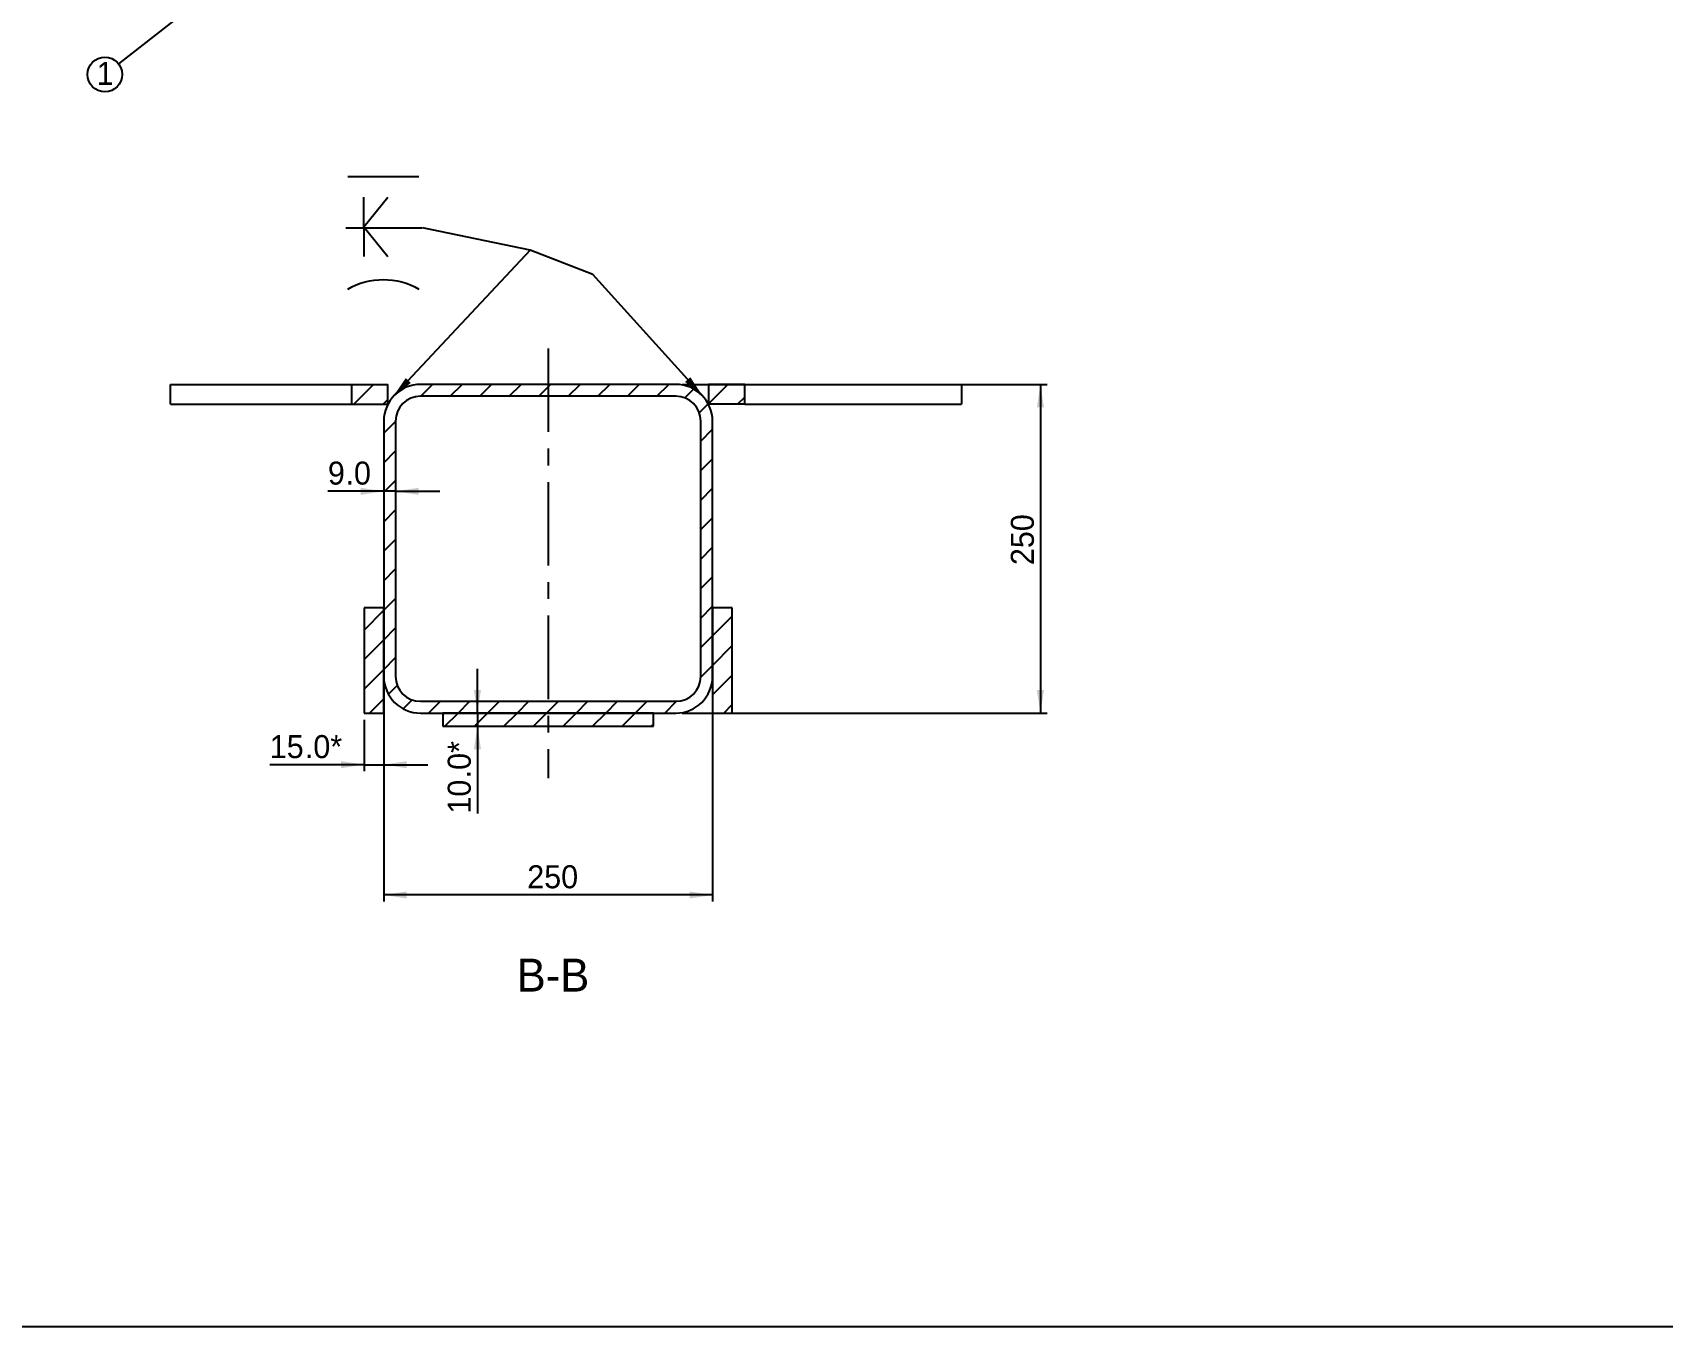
# Model space of a CAD drawing. Header units: millimetres. Extents: x 8 to 4195, y 25 to 2945.
# Drawn here: x 1717 to 2956, y 25 to 1009 of the extents above; entities that cross this region are included whole.
import ezdxf

# ---------------------------------------------------------------- set-up
doc = ezdxf.new("R2010")
doc.units = ezdxf.units.MM
doc.header["$LTSCALE"] = 5
doc.linetypes.add('CENTERX2', pattern=[20.32, 12.7, -2.54, 2.54, -2.54])
doc.layers.add('AM_0', color=7, linetype='Continuous', lineweight=25)
for name, color, linetype in [('AM_5', 3, 'Continuous'), ('AM_6', 2, 'Continuous'), ('AM_7', 4, 'CENTERX2'), ('AM_8', 1, 'Continuous')]:
    doc.layers.add(name, color=color, linetype=linetype)
doc.styles.add('SLDTEXTSTYLE0', font='ARIAL.TTF', dxfattribs={"width": 0.948})
doc.styles.get("Standard").update_dxf_attribs({"font": 'ARIAL.TTF'})
doc.dimstyles.new('SLDDIMSTYLE0', dxfattribs={"dimtxt": 17.5, "dimasz": 17.5, "dimexe": 0, "dimexo": 0.0625, "dimgap": 4.375, "dimtad": 1, "dimdec": 1, "dimrnd": 1e-09, "dimzin": 12, "dimdsep": 46, "dimtxsty": 'SLDTEXTSTYLE0', "dimsah": 1, "dimcen": 0.09, "dimadec": 0, "dimazin": 3, "dimtfac": 1, "dimtdec": 1, "dimtmove": 0, "dimatfit": 0, "dimfxl": 1, "dimfrac": 2, "dimtolj": 1, "dimtzin": 12, "dimarcsym": 0})
doc.dimstyles.new('SLDDIMSTYLE1', dxfattribs={"dimtxt": 17.5, "dimasz": 17.5, "dimexe": 0, "dimexo": 0.0625, "dimgap": 4.375, "dimtad": 1, "dimdec": 1, "dimrnd": 1e-09, "dimzin": 12, "dimdsep": 46, "dimtxsty": 'SLDTEXTSTYLE0', "dimsah": 1, "dimcen": 0.09, "dimadec": 0, "dimazin": 3, "dimtfac": 1, "dimtdec": 1, "dimtofl": 0, "dimtmove": 0, "dimatfit": 3, "dimfxl": 1, "dimfrac": 2, "dimtolj": 1, "dimtzin": 12, "dimarcsym": 0})
doc.dimstyles.new('SLDDIMSTYLE3', dxfattribs={"dimtxt": 0.18, "dimasz": 5.384615, "dimexe": 0, "dimexo": 0.0625, "dimgap": 0, "dimtad": 0, "dimtih": 1, "dimtoh": 1, "dimdec": 0, "dimrnd": 1e-09, "dimzin": 0, "dimdsep": 46, "dimtxsty": 'STANDARD', "dimblk1": 'DOT', "dimblk2": 'DOT', "dimsah": 1, "dimcen": 0.09, "dimadec": 0, "dimazin": 0, "dimtfac": 5.384615, "dimtdec": 0, "dimtofl": 0, "dimtmove": 0, "dimatfit": 3, "dimldrblk": 'DOT', "dimfxl": 1, "dimfrac": 2, "dimtolj": 1, "dimtzin": 0, "dimarcsym": 0})

# ---------------------------------------------------------------- blocks, each defined once
blk = doc.blocks.new('SW_NOTE_0_6')
at = {"layer": 'AM_6', "color": 0}
blk.add_circle((-10.4, -8.1), 13.2, dxfattribs=at)
at = {"layer": 'AM_6', "color": 0, "insert": (-10.3, 1.4), "char_height": 17.5, "attachment_point": 2, "style": 'SLDTEXTSTYLE0'}
blk.add_mtext('1', dxfattribs=at)
blk = doc.blocks.new('_Dot')
at = {"color": 0, "linetype": 'ByBlock', "lineweight": -2}
blk.add_line((-0.5, 0), (-1, 0), dxfattribs=at)
at = {"color": 0, "linetype": 'ByBlock', "const_width": 0.5}
blk.add_lwpolyline([(-0.25, 0, 1), (0.25, 0, 1)], format="xyb", close=True, dxfattribs=at)
blk = doc.blocks.new('_D_29')
at = {"layer": 'AM_5'}
for p, q in [((2210.9, 741.3), (2488.2, 741.3)), ((2483.2, 741.3), (2483.2, 491.3)), ((2210.9, 491.3), (2488.2, 491.3))]:
    blk.add_line(p, q, dxfattribs=at)
for points in [[(2483.2, 741.3), (2480.5, 723.8), (2485.9, 723.8)], [(2483.2, 491.3), (2485.9, 508.8), (2480.5, 508.8)]]:
    blk.add_solid(points, dxfattribs=at)
at = {"layer": 'AM_5', "insert": (2460.7, 603.9), "char_height": 17.5, "attachment_point": 1, "rotation": 90, "style": 'SLDTEXTSTYLE0'}
blk.add_mtext('250', dxfattribs=at)
blk = doc.blocks.new('_D_30')
at = {"layer": 'AM_5'}
for p, q in [((1983.9, 514.3), (1983.9, 348)), ((2233.9, 514.3), (2233.9, 348)), ((2233.9, 353), (1983.9, 353))]:
    blk.add_line(p, q, dxfattribs=at)
for points in [[(1983.9, 353), (2001.4, 350.3), (2001.4, 355.7)], [(2233.9, 353), (2216.4, 355.7), (2216.4, 350.3)]]:
    blk.add_solid(points, dxfattribs=at)
at = {"layer": 'AM_5', "insert": (2093, 375.6), "char_height": 17.5, "attachment_point": 1, "style": 'SLDTEXTSTYLE0'}
blk.add_mtext('250', dxfattribs=at)
blk = doc.blocks.new('_D_31')
at = {"layer": 'AM_5'}
for p, q in [((1983.9, 660), (1941.4, 660)), ((1992.9, 660), (1983.9, 660)), ((1992.9, 660), (2026.5, 660))]:
    blk.add_line(p, q, dxfattribs=at)
for points in [[(1983.9, 660), (1966.4, 662.7), (1966.4, 657.3)], [(1992.9, 660), (2010.4, 657.3), (2010.4, 662.7)]]:
    blk.add_solid(points, dxfattribs=at)
at = {"layer": 'AM_5', "char_height": 17.5, "attachment_point": 1, "style": 'SLDTEXTSTYLE0'}
for s, insert in [('9', (1941.4, 682.6)), ('.0', (1954.8, 682.6))]:
    blk.add_mtext(s, dxfattribs=dict(at, insert=insert))
blk = doc.blocks.new('_D_32')
at = {"layer": 'AM_5'}
for p, q in [((2055.1, 491.3), (2055.1, 524.9)), ((2055.1, 491.3), (2055.1, 481.3)), ((2055.1, 481.3), (2055.1, 414.9))]:
    blk.add_line(p, q, dxfattribs=at)
for points in [[(2055.1, 491.3), (2057.8, 508.8), (2052.4, 508.8)], [(2055.1, 481.3), (2052.4, 463.8), (2057.8, 463.8)]]:
    blk.add_solid(points, dxfattribs=at)
at = {"layer": 'AM_5', "char_height": 17.5, "attachment_point": 1, "rotation": 90, "style": 'SLDTEXTSTYLE0'}
for s, insert in [('.0*', (2032.5, 441.7)), ('10', (2032.5, 414.9))]:
    blk.add_mtext(s, dxfattribs=dict(at, insert=insert))
blk = doc.blocks.new('_D_33')
at = {"layer": 'AM_5'}
for p, q in [((1968.9, 486.3), (1968.9, 447.1)), ((1983.9, 486.3), (1983.9, 447.1)), ((1968.9, 452.1), (1897.2, 452.1)), ((1968.9, 452.1), (1983.9, 452.1)), ((1983.9, 452.1), (2017.5, 452.1))]:
    blk.add_line(p, q, dxfattribs=at)
for points in [[(1968.9, 452.1), (1951.4, 454.8), (1951.4, 449.4)], [(1983.9, 452.1), (2001.4, 449.4), (2001.4, 454.8)]]:
    blk.add_solid(points, dxfattribs=at)
at = {"layer": 'AM_5', "char_height": 17.5, "attachment_point": 1, "style": 'SLDTEXTSTYLE0'}
for s, insert in [('15', (1897.2, 474.6)), ('.0*', (1923.9, 474.6))]:
    blk.add_mtext(s, dxfattribs=dict(at, insert=insert))
blk = doc.blocks.new('SW_SYMBOL_JWELD_BUSB')
at = {"layer": 'AM_5', "color": 0}
for q in [(1000, 5000), (5000, 5000)]:
    blk.add_line((1000, 0), q, dxfattribs=at)
blk = doc.blocks.new('SW_SYMBOL_WLDSA_FLT')
at = {"layer": 'AM_5', "color": 0}
blk.add_line((0, 0), (12000, 0), dxfattribs=at)
blk = doc.blocks.new('SW_SYMBOL_WLDSA_CNC')
at = {"layer": 'AM_5', "color": 0}
blk.add_arc((6000, 12000), 12000, 240, 300, dxfattribs=at)
blk = doc.blocks.new('SW_WELDSYMBOL_8')
at = {"layer": 'AM_5', "color": 0}
blk.add_line((48.6, -3.3), (-9.2, -3.3), dxfattribs=at)
at = {"layer": 'AM_5', "color": 0, "xscale": 0.0045117371, "yscale": 0.0045117371, "zscale": 0.0045117371}
for name, p in [('SW_SYMBOL_WLDSA_FLT', (-7.8, 36)), ('SW_SYMBOL_JWELD_BUSB', (0, -2.3))]:
    blk.add_blockref(name, p, dxfattribs=at)
at = {"layer": 'AM_5', "color": 0, "extrusion": (0, 0, -1), "xscale": 0.0045117371, "yscale": 0.0045117371, "zscale": 0.0045117371, "rotation": 180}
for name, p in [('SW_SYMBOL_JWELD_BUSB', (0, -2.3)), ('SW_SYMBOL_WLDSA_CNC', (7.8, -42.5))]:
    blk.add_blockref(name, p, dxfattribs=at)

msp = doc.modelspace()

# ---------------------------------------------------------------- hatches: boundary and pattern name
at = {"layer": 'AM_8'}
h = msp.add_hatch(dxfattribs=at)
h.set_pattern_fill('ANSI31', color=256, scale=5, style=0)
h.paths.add_polyline_path([(1987.091946, 741.278601), (1959.467852, 741.278601), (1959.467852, 726.278601), (1987.091946, 726.278601)], flags=0)
h = msp.add_hatch(dxfattribs=at)
h.set_pattern_fill('ANSI31', color=256, scale=5, style=0)
edge = h.paths.add_edge_path(flags=0)
edge.add_line((2233.891139, 519.278601), (2233.891139, 713.278601))
edge.add_arc((2205.891139, 713.278601), 28, 0, 90)
edge.add_line((2205.891139, 741.278601), (2011.891139, 741.278601))
edge.add_arc((2011.891139, 713.278601), 28, 90, 180)
edge.add_line((1983.891139, 713.278601), (1983.891139, 519.278601))
edge.add_arc((2011.891139, 519.278601), 28, 180, 270)
edge.add_line((2011.891139, 491.278601), (2205.891139, 491.278601))
edge.add_arc((2205.891139, 519.278601), 28, 270, 360)
edge = h.paths.add_edge_path(flags=0)
edge.add_arc((2205.891139, 713.278601), 19, 0, 90, ccw=False)
edge.add_line((2224.891139, 713.278601), (2224.891139, 519.278601))
edge.add_arc((2205.891139, 519.278601), 19, 270, 360, ccw=False)
edge.add_line((2205.891139, 500.278601), (2011.891139, 500.278601))
edge.add_arc((2011.891139, 519.278601), 19, 180, 270, ccw=False)
edge.add_line((1992.891139, 519.278601), (1992.891139, 713.278601))
edge.add_arc((2011.891139, 713.278601), 19, 90, 180, ccw=False)
edge.add_line((2011.891139, 732.278601), (2205.891139, 732.278601))
h = msp.add_hatch(dxfattribs=at)
h.set_pattern_fill('ANSI31', color=256, scale=5, style=0)
h.paths.add_polyline_path([(2258.314426, 726.278601), (2258.314426, 741.278601), (2230.690333, 741.278601), (2230.690333, 726.278601)], flags=0)
h = msp.add_hatch(dxfattribs=at)
h.set_pattern_fill('ANSI31', color=256, scale=5, style=0)
h.paths.add_polyline_path([(1968.891139, 491.278601), (1983.891139, 491.278601), (1983.891139, 571.278601), (1968.891139, 571.278601)], flags=0)
h = msp.add_hatch(dxfattribs=at)
h.set_pattern_fill('ANSI31', color=256, scale=5, style=0)
h.paths.add_polyline_path([(2233.891139, 491.278601), (2248.891139, 491.278601), (2248.891139, 571.278601), (2233.891139, 571.278601)], flags=0)
h = msp.add_hatch(dxfattribs=at)
h.set_pattern_fill('ANSI31', color=256, scale=5, style=0)
h.paths.add_polyline_path([(2028.891139, 481.278601), (2188.891139, 481.278601), (2188.891139, 491.278601), (2028.891139, 491.278601)], flags=0)

# ---------------------------------------------------------------- linework, layer by layer
at = {"layer": 'AM_0'}
for p, q in [((1821.825903, 726.278601), (1821.825903, 741.278601)), ((1821.825903, 741.278601), (1959.467852, 741.278601)), ((1959.467852, 741.278601), (1959.467852, 726.278601)), ((1959.467852, 741.278601), (1987.091946, 741.278601)), ((1987.091946, 726.278601), (1987.091946, 741.278601)), ((2205.891139, 741.278601), (2011.891139, 741.278601)), ((2205.891139, 732.278601), (2011.891139, 732.278601)), ((2230.690333, 741.278601), (2230.690333, 726.278601)), ((2258.314426, 741.278601), (2230.690333, 741.278601)), ((2258.314426, 726.278601), (2258.314426, 741.278601)), ((2258.314426, 741.278601), (2423.220171, 741.278601)), ((2423.220171, 741.278601), (2423.220171, 726.278601)), ((1821.825903, 726.278601), (1959.467852, 726.278601)), ((1959.467852, 726.278601), (1987.091946, 726.278601)), ((2258.314426, 726.278601), (2230.690333, 726.278601)), ((2258.314426, 726.278601), (2423.220171, 726.278601)), ((1983.891139, 713.278601), (1983.891139, 519.278601)), ((1992.891139, 713.278601), (1992.891139, 519.278601)), ((2224.891139, 519.278601), (2224.891139, 713.278601)), ((2233.891139, 519.278601), (2233.891139, 713.278601)), ((1968.891139, 571.278601), (1968.891139, 491.278601)), ((1983.891139, 571.278601), (1968.891139, 571.278601)), ((1983.891139, 491.278601), (1983.891139, 571.278601)), ((2248.891139, 571.278601), (2233.891139, 571.278601)), ((2233.891139, 571.278601), (2233.891139, 491.278601)), ((2248.891139, 491.278601), (2248.891139, 571.278601)), ((2011.891139, 500.278601), (2205.891139, 500.278601)), ((1968.891139, 491.278601), (1983.891139, 491.278601)), ((2011.891139, 491.278601), (2205.891139, 491.278601)), ((2028.891139, 491.278601), (2028.891139, 481.278601)), ((2188.891139, 491.278601), (2028.891139, 491.278601)), ((2188.891139, 481.278601), (2188.891139, 491.278601)), ((2233.891139, 491.278601), (2248.891139, 491.278601)), ((2028.891139, 481.278601), (2188.891139, 481.278601)), ((26.341747, 24.912506), (4179.964976, 24.912506))]:
    msp.add_line(p, q, dxfattribs=at)
for centre, radius, start, end in [((2011.891139, 713.278601), 28, 90, 180), ((2011.891139, 713.278601), 19, 90, 180), ((2205.891139, 713.278601), 28, 0, 90), ((2205.891139, 713.278601), 19, 0, 90), ((2011.891139, 519.278601), 28, 180, 270), ((2011.891139, 519.278601), 19, 180, 270), ((2205.891139, 519.278601), 28, 270, 0), ((2205.891139, 519.278601), 19, 270, 0)]:
    msp.add_arc(centre, radius, start, end, dxfattribs=at)
at = {"layer": 'AM_5'}
for p, q in [((2095.09572, 843.48366), (2013.43382, 860.251137)), ((2095.09572, 843.48366), (1990.605587, 731.469953)), ((2142.828983, 824.856045), (2095.09572, 843.48366)), ((2226.709511, 732.002795), (2142.828983, 824.856045))]:
    msp.add_line(p, q, dxfattribs=at)
for points in [[(1990.605587, 731.469953), (2004.511454, 742.430126), (2000.574021, 746.103095)], [(2226.709511, 732.002795), (2216.976323, 746.793453), (2212.980665, 743.183909)]]:
    msp.add_solid(points, dxfattribs=at)
at = {"layer": 'AM_7'}
msp.add_line((2108.891139, 768.644737), (2108.891139, 441.945347), dxfattribs=at)

# ---------------------------------------------------------------- block references
at = {"layer": 'AM_5'}
msp.add_blockref('SW_WELDSYMBOL_8', (1964.322611, 863.519825), dxfattribs=at)
at = {"layer": 'AM_6'}
msp.add_blockref('SW_NOTE_0_6', (1782.254581, 985.116011), dxfattribs=at)

# ---------------------------------------------------------------- texts
at = {"layer": 'AM_6', "insert": (2112.567595, 304.550384), "char_height": 25, "attachment_point": 2, "style": 'SLDTEXTSTYLE0'}
msp.add_mtext('B-B', dxfattribs=at)

# ---------------------------------------------------------------- dimensions: what is measured, and where the dimension line sits
at = {"layer": 'AM_5'}
dim = msp.add_linear_dim(base=(2483.235748, 491.278601), p1=(2205.891139, 741.278601), p2=(2205.891139, 491.278601), angle=90, dimstyle='SLDDIMSTYLE1', dxfattribs=at)
dim.commit()
dim.dimension.update_dxf_attribs({"geometry": '_D_29', "text_midpoint": (2483.235748, 623.940246), "dimtype": 160})
for base, p1, p2, text, picture, middle in [((1983.891139, 660.041784), (1992.891139, 713.278601), (1983.891139, 713.278601), '<>.0', '_D_31', (1958.127077, 660.041784)), ((1983.891139, 452.0829), (1968.891139, 491.278601), (1983.891139, 491.278601), '<>.0*', '_D_33', (1925.230253, 452.0829))]:
    dim = msp.add_linear_dim(base=base, p1=p1, p2=p2, text=text, dimstyle='SLDDIMSTYLE0', dxfattribs=at)
    dim.commit()
    dim.dimension.update_dxf_attribs({"geometry": picture, "text_midpoint": middle, "dimtype": 160})
dim = msp.add_linear_dim(base=(2055.083455, 481.278601), p1=(2011.891139, 491.278601), p2=(2028.891139, 481.278601), angle=90, text='<>.0*', dimstyle='SLDDIMSTYLE0', dxfattribs=at)
dim.commit()
dim.dimension.update_dxf_attribs({"geometry": '_D_32', "text_midpoint": (2055.083455, 442.993176), "dimtype": 160})
dim = msp.add_linear_dim(base=(1983.891139, 352.994116), p1=(2233.891139, 519.278601), p2=(1983.891139, 519.278601), dimstyle='SLDDIMSTYLE1', dxfattribs=at)
dim.commit()
dim.dimension.update_dxf_attribs({"geometry": '_D_30', "text_midpoint": (2113.071065, 352.994116), "dimtype": 160})

# ---------------------------------------------------------------- leaders
at = {"layer": 'AM_6'}
msp.add_leader([(2023.069927, 1173.884031), (1782.254581, 985.116011)], dimstyle='SLDDIMSTYLE3', dxfattribs=at)

doc.saveas('drawing.dxf')
